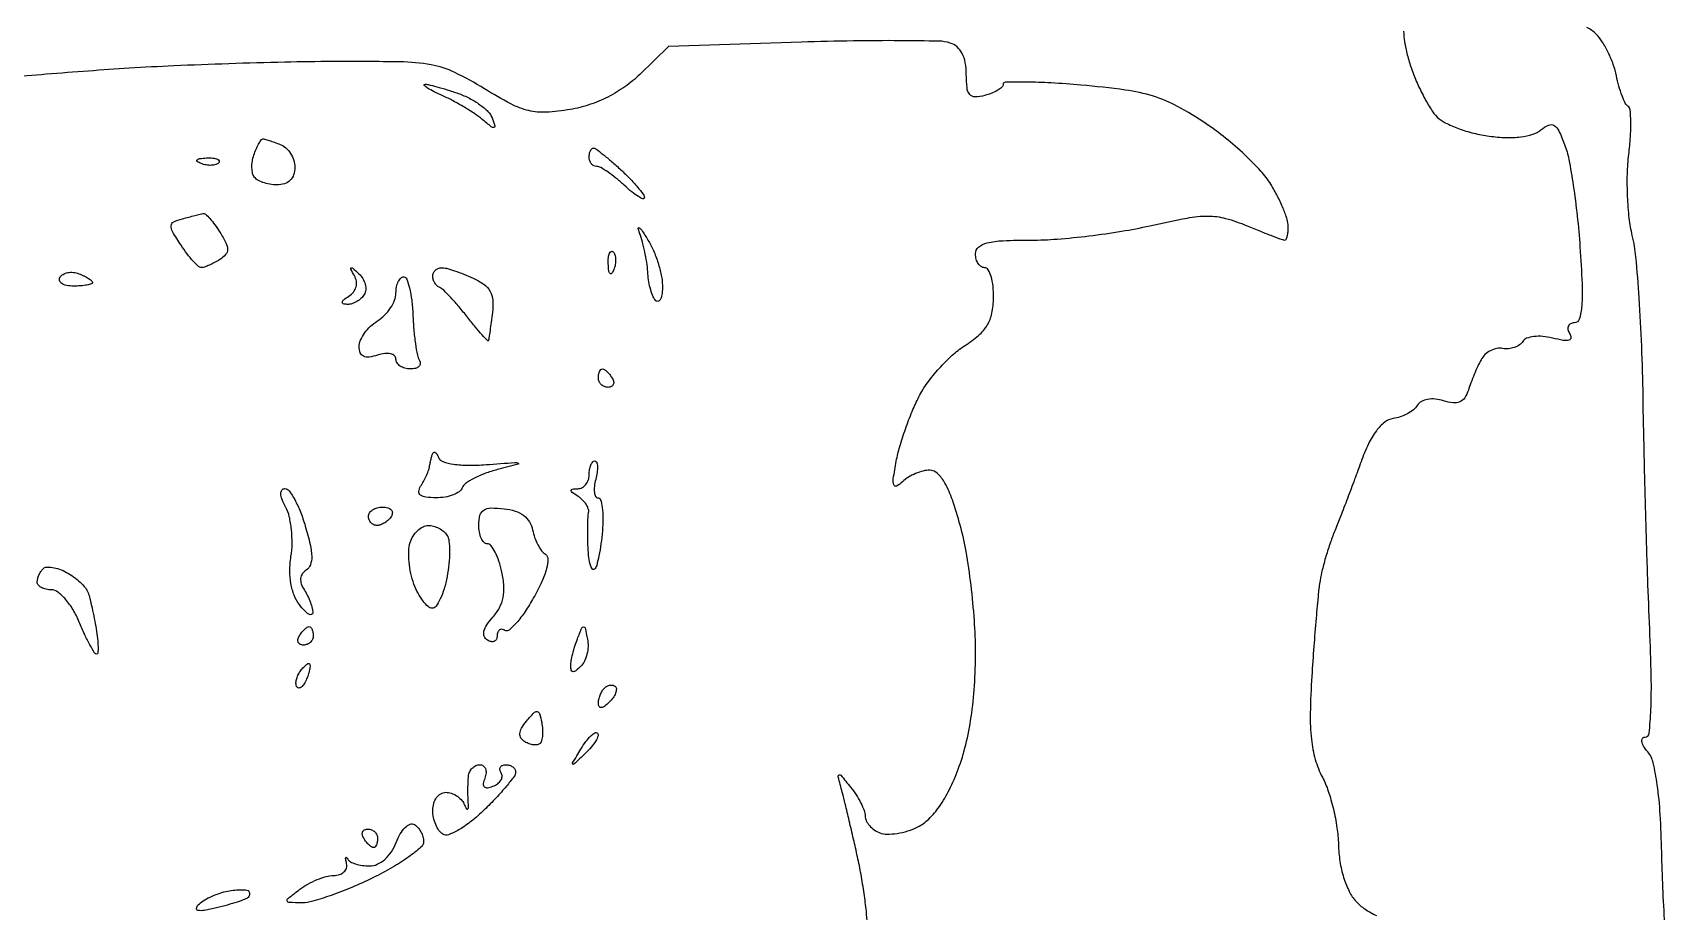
# Model space of a CAD drawing. Extents: x 0 to 102, y 0 to 135.
# Drawn here: x 65.78 to 80.79, y 59.73 to 67.81 of the extents above; entities that cross this region are included whole.
import ezdxf

# ---------------------------------------------------------------- set-up
doc = ezdxf.new("R2010")
doc.units = 0
doc.header["$MEASUREMENT"] = 0

msp = doc.modelspace()

# ---------------------------------------------------------------- linework, layer by layer
for points in [[(73.451715, 59.616817, 0.022172), (73.444096, 59.734268, 0.008522), (73.423518, 59.896511, 0.008419), (73.395186, 60.072026, 0.010264), (73.36255, 60.2352, 0.001962), (73.326175, 60.39646, 0.001674), (73.286588, 60.566198, 0.001687), (73.249546, 60.720334, 0.004795), (73.222343, 60.8274, -0.002976), (73.185664, 60.969595, -0.328125), (73.192676, 60.98677, -0.3722), (73.209808, 60.983943, -0.003302), (73.299621, 60.87468, -0.027172), (73.350592, 60.80434, -0.027107), (73.393679, 60.728832, -0.028154), (73.423881, 60.658969, -0.088166), (73.4328, 60.608782, 0.115496), (73.442807, 60.566039, 0.065659), (73.472552, 60.521717, 0.060081), (73.51638, 60.482606, 0.060611), (73.568126, 60.455173, 0.091532), (73.635117, 60.442716, 0.039034), (73.726377, 60.449732, 0.03693), (73.825183, 60.47272, 0.039995), (73.916821, 60.509572, 0.079872), (74.017872, 60.581974, 0.044236), (74.116019, 60.6982, 0.037749), (74.207679, 60.852024, 0.025685), (74.289027, 61.0389, 0.030599), (74.358333, 61.264522, 0.022692), (74.407984, 61.520657, 0.020652), (74.437972, 61.805764, 0.01585), (74.447931, 62.118827, 0.017742), (74.437721, 62.407317, 0.012379), (74.406629, 62.731515, 0.012506), (74.361274, 63.041284, 0.025202), (74.30723, 63.282077, 0.014792), (74.234992, 63.514976, 0.043419), (74.167019, 63.66837, 0.069827), (74.099208, 63.758815, 0.199598), (74.02805, 63.7884, 0.062438), (73.966837, 63.780726, 0.037305), (73.89719, 63.757336, 0.036816), (73.83023, 63.723139, 0.051993), (73.776933, 63.68265, -0.062415), (73.721927, 63.642638, -0.476672), (73.696204, 63.653074, -0.112747), (73.692068, 63.711034, -0.008058), (73.719472, 63.871223, -0.024694), (73.751586, 64.005394, -0.013472), (73.803443, 64.16659, -0.013396), (73.865104, 64.327962, -0.020704), (73.92775, 64.463423, -0.038769), (74.005618, 64.589838, -0.025107), (74.113658, 64.723501, -0.025231), (74.23313, 64.844165, -0.042923), (74.345732, 64.9305, 0.03532), (74.476585, 65.02771, 0.079664), (74.556147, 65.121738, 0.086161), (74.59871, 65.231035, 0.046938), (74.613941, 65.37465, 0.02915), (74.609046, 65.479995, 0.045762), (74.591391, 65.568833, 0.057891), (74.56494, 65.630828, 0.269198), (74.5326, 65.6496, -0.148195), (74.500337, 65.659377, -0.098894), (74.472851, 65.686877, -0.082425), (74.454319, 65.727986, -0.064853), (74.448, 65.7765, -0.223106), (74.476753, 65.837731, -0.112931), (74.554492, 65.877008, -0.050301), (74.700643, 65.897965, -0.010475), (74.960049, 65.9034, 0.019676), (75.197697, 65.912755, 0.010357), (75.491766, 65.942084, 0.010289), (75.792125, 65.984625, 0.015593), (76.0511, 66.035091, -0.009266), (76.39339, 66.106299, -0.046678), (76.587731, 66.124482, -0.066922), (76.748328, 66.10289, -0.032134), (76.945282, 66.035091, 0.00336), (77.068371, 65.98463, 0.00494), (77.17727, 65.942084, 0.002427), (77.270111, 65.90738, 0.088447), (77.292432, 65.9034, 0.292733), (77.304799, 65.911319, 0.045288), (77.315009, 65.940076, 0.038512), (77.322085, 65.980407, 0.024177), (77.3244, 66.028255, 0.078), (77.314186, 66.093332, 0.019958), (77.27739, 66.193736, 0.019839), (77.225623, 66.306355, 0.018964), (77.164366, 66.416265, 0.049483), (77.073062, 66.537557, 0.018763), (76.923578, 66.68816, 0.018367), (76.747644, 66.840877, 0.02137), (76.569389, 66.972327, 0.023732), (76.306067, 67.132045, 0.049564), (76.085305, 67.225049, 0.0411), (75.825525, 67.282464, 0.011978), (75.418123, 67.328041, 0.007415), (75.143446, 67.348024, 0.012443), (74.91222, 67.355637, 0.006105), (74.722511, 67.354843, 0.40942), (74.7018, 67.33379, -0.213555), (74.690642, 67.308858, -0.047471), (74.652097, 67.280497, -0.041309), (74.597392, 67.253604, -0.029648), (74.5326, 67.232487, -0.059013), (74.444868, 67.220313, -0.22322), (74.395553, 67.24229, -0.153817), (74.369847, 67.301912, -0.025464), (74.3634, 67.428419, 0.044892), (74.353899, 67.534022, 0.074521), (74.325135, 67.61849, 0.090889), (74.278243, 67.679127, 0.107443), (74.21535, 67.714903, 0.071214), (74.110931, 67.731854, 0.003324), (73.752164, 67.736196, 0.005439), (73.324915, 67.733877, 0.003875), (72.846445, 67.722365), (71.62559, 67.683523), (71.360053, 67.426155, -0.038661), (71.222066, 67.311689, -0.037252), (71.066437, 67.218243, -0.036968), (70.897456, 67.148314, -0.036765), (70.719708, 67.103879, -0.02873), (70.498559, 67.078551, -0.073595), (70.338486, 67.093051, -0.062655), (70.174869, 67.155087, -0.016613), (69.932107, 67.294334, 0.027104), (69.658131, 67.443938, 0.067187), (69.440913, 67.513863, 0.04056), (69.155629, 67.54139, 0.005124), (68.536207, 67.544403, 0.004222), (68.095251, 67.538305, 0.002668), (67.58095, 67.524102, 0.002679), (67.075658, 67.504737, 0.004932), (66.6648, 67.482724, 0.002296), (66.290587, 67.457244, 0.002028), (65.900756, 67.427312, 0.002036), (65.54962, 67.397478, 0.006183)], [(78.384695, 67.825041, 0.024448), (78.394965, 67.725782, 0.025128), (78.419464, 67.606298, 0.019664), (78.457552, 67.479496, 0.020968), (78.508632, 67.348984, 0.018825), (78.572172, 67.218326, 0.019229), (78.638124, 67.105435, 0.054608), (78.695091, 67.034451, 0.080713), (78.768361, 66.981664, 0.027781), (78.888664, 66.929706, 0.026764), (79.030003, 66.886196, 0.027954), (79.173151, 66.85878, 0.025598), (79.327702, 66.846056, 0.038093), (79.463228, 66.852184, 0.045091), (79.57316, 66.875782, 0.0981), (79.648688, 66.916765, -0.067435), (79.718465, 66.960323, -0.250359), (79.768492, 66.956954, -0.143362), (79.812382, 66.907727, -0.020011), (79.866532, 66.780832, -0.043924), (79.905047, 66.644602, -0.009739), (79.945671, 66.405454, -0.010048), (79.981792, 66.126317, -0.009535), (80.0074, 65.841037, -0.007129), (80.026432, 65.502722, -0.02935), (80.022998, 65.297659, -0.051883), (80.001148, 65.176969, -0.333617), (79.954573, 65.142, 0.1097), (79.920364, 65.134403, 0.182679), (79.900022, 65.113524, 0.160613), (79.897108, 65.082104, 0.082074), (79.912326, 65.045062, -0.140338), (79.923255, 65.006283, -0.339317), (79.906123, 64.984135, -0.108155), (79.853094, 64.981871, -0.018281), (79.753303, 65.003072, 0.040244), (79.665268, 65.017773, 0.050675), (79.582681, 65.016431, 0.059507), (79.516743, 65.000547, 0.167018), (79.480505, 64.970867, -0.105729), (79.450217, 64.939269, -0.0658), (79.404144, 64.916186, -0.061611), (79.350087, 64.904665, -0.066186), (79.296192, 64.907106, 0.094169), (79.241195, 64.906538, 0.070483), (79.183921, 64.886351, 0.068761), (79.133158, 64.850349, 0.080475), (79.097175, 64.8036, 0.016533), (79.067448, 64.743947, 0.00895), (79.034653, 64.668774, 0.008906), (79.003969, 64.59097, 0.013889), (78.980621, 64.522817, -0.070644), (78.947973, 64.454066, -0.147442), (78.902826, 64.416528, -0.129207), (78.840036, 64.407432, -0.04859), (78.752455, 64.42612, 0.051446), (78.676185, 64.441941, 0.068673), (78.605589, 64.43944, 0.081785), (78.548347, 64.419466, 0.130299), (78.510919, 64.384029, -0.085637), (78.475825, 64.344372, -0.043824), (78.420371, 64.307409, -0.041844), (78.354865, 64.278416, -0.049075), (78.288831, 64.262608, 0.134961), (78.211084, 64.229259, 0.064458), (78.134894, 64.150459, 0.04862), (78.061874, 64.029372, 0.025288), (77.993936, 63.866383, -0.002715), (77.934916, 63.704589, -0.002055), (77.868445, 63.527633, -0.002077), (77.804657, 63.361994, -0.004829), (77.755131, 63.2385, 0.014867), (77.71257, 63.125885, 0.010508), (77.671242, 62.997126, 0.010618), (77.636916, 62.872289, 0.021939), (77.616496, 62.7732, 0.01545), (77.600838, 62.651987, 0.002874), (77.580253, 62.428408, 0.003078), (77.55929, 62.166644, 0.002806), (77.540849, 61.896439, 0.010915), (77.526907, 61.55409, 0.030831), (77.537135, 61.315086, 0.043022), (77.572767, 61.130212, 0.051713), (77.638368, 60.965839, -0.040597), (77.692345, 60.838848, -0.021707), (77.739062, 60.674752, -0.021472), (77.772459, 60.502044, -0.031235), (77.785723, 60.347508, 0.033015), (77.799671, 60.191527, 0.036603), (77.83392, 60.044167, 0.039846), (77.884776, 59.917275, 0.068791), (77.948712, 59.823458, 0.06311), (78.027291, 59.756028, 0.036403), (78.136208, 59.695054, 0.03579)], [(80.788028, 59.618247, -0.005556), (80.769767, 59.949892, -0.005807), (80.759205, 60.277015, 0.009773), (80.745254, 60.623801, 0.019655), (80.718176, 60.896261, 0.022283), (80.680683, 61.098932, 0.116838), (80.630706, 61.199778, -0.034848), (80.592656, 61.252735, -0.092555), (80.575929, 61.296014, -0.206908), (80.5821, 61.323125, -0.239133), (80.60551, 61.335, 0.38582), (80.643981, 61.369878, 0.013616), (80.659358, 61.587082, 0.016056), (80.662835, 61.89382, 0.005819), (80.648725, 62.32905, -0.002559), (80.630707, 62.791633, -0.001346), (80.612809, 63.36659, -0.001339), (80.59764, 63.95559, -0.002063), (80.587984, 64.4652, 0.006125), (80.575473, 64.92727, 0.006884), (80.551883, 65.371213, 0.006367), (80.521824, 65.748095, 0.036508), (80.488857, 65.9457, -0.031866), (80.460844, 66.104528, -0.016795), (80.445374, 66.304299, -0.016644), (80.443225, 66.510682, -0.024592), (80.456257, 66.691261, 0.013864), (80.471125, 66.849827, 0.020627), (80.474543, 66.989167, 0.016505), (80.468985, 67.100817, 0.237964), (80.448855, 67.13365, -0.143073), (80.423851, 67.161422, -0.021843), (80.394183, 67.230606, -0.022936), (80.365745, 67.317713, -0.018079), (80.342782, 67.414242, 0.036541), (80.313952, 67.518231, 0.027385), (80.267852, 67.627802, 0.027961), (80.212712, 67.72663, 0.0552), (80.156612, 67.796703, 0.090716), (80.070164, 67.856413, 0.046721)]]:
    msp.add_lwpolyline(points, format="xyb")
for points in [[(69.380526, 67.334729, -0.091666), (69.412761, 67.333166, -0.007972), (69.492691, 67.312994, -0.010269), (69.587843, 67.285252, -0.0078), (69.690993, 67.251088, -0.035791), (69.794113, 67.206639, -0.036277), (69.889352, 67.148109, -0.038757), (69.964114, 67.085003, -0.106869), (70.001654, 67.027622, -0.013972), (70.027937, 66.952956, -0.456758), (70.019112, 66.938445, -0.212424), (69.994834, 66.944674, -0.006334), (69.91152, 67.012384, 0.026321), (69.841822, 67.064546, 0.012509), (69.747107, 67.124567, 0.012361), (69.644715, 67.182528, 0.017138), (69.550033, 67.228979, -0.010511), (69.468897, 67.267459, -0.023482), (69.409353, 67.30083, -0.042937), (69.377466, 67.324751, -0.64019)], [(67.893632, 66.834, -0.071619), (67.910223, 66.831611, -0.006075), (67.951537, 66.818916, -0.007956), (68.000608, 66.802316, -0.006074), (68.053781, 66.782649, -0.093632), (68.104943, 66.751061, -0.066804), (68.148291, 66.699338, -0.064844), (68.177597, 66.636209, -0.076427), (68.1876, 66.571149, -0.080854), (68.176589, 66.503504, -0.11936), (68.144764, 66.452777, -0.117384), (68.092798, 66.421685, -0.076522), (68.023393, 66.411, -0.04284), (67.957049, 66.416695, -0.044363), (67.893449, 66.433609, -0.048504), (67.841496, 66.458418, -0.119252), (67.811618, 66.487966, -0.098775), (67.797044, 66.527081, -0.044764), (67.793189, 66.581842, -0.041972), (67.799443, 66.6423, -0.044889), (67.815677, 66.699466, -0.015959), (67.837369, 66.751013, -0.023737), (67.859872, 66.79448, -0.02067), (67.880715, 66.827251, -0.245502)], [(70.932741, 66.7494, -0.16068), (70.956123, 66.741687, -0.007562), (71.022946, 66.690635, -0.011814), (71.101082, 66.625996, -0.00816), (71.186541, 66.549349, -0.013198), (71.26922, 66.468565, -0.018045), (71.338991, 66.391306, -0.014968), (71.391728, 66.324534, -0.16101), (71.4024, 66.292253, -0.518291), (71.389044, 66.282829, -0.053967), (71.348012, 66.302636, -0.032591), (71.288358, 66.345468, -0.015539), (71.217248, 66.407704, 0.017036), (71.141327, 66.473751, 0.021241), (71.066319, 66.529529, 0.020064), (71.000762, 66.57034, 0.129896), (70.963448, 66.5802, -0.122464), (70.937266, 66.58671, -0.100762), (70.914965, 66.605051, -0.091154), (70.899983, 66.632485, -0.079684), (70.8948, 66.6648, -0.042908), (70.897585, 66.697188, -0.062596), (70.905945, 66.724549, -0.082151), (70.918236, 66.743084, -0.208271)], [(67.37685, 66.658121, -0.028489), (67.435747, 66.657191, -0.077125), (67.476354, 66.647824, -0.208169), (67.491797, 66.632203, -0.296942), (67.487887, 66.613687, -0.126455), (67.460229, 66.597339, -0.060344), (67.419172, 66.590642, -0.05415), (67.372003, 66.593808, -0.051402), (67.325738, 66.607009, -0.054073), (67.290487, 66.625752, -0.470617), (67.289028, 66.64117, -0.168741), (67.313711, 66.653126, -0.018894)], [(67.3424, 66.147386, -0.242792), (67.365326, 66.141472, -0.025523), (67.405959, 66.101284, -0.027053), (67.451919, 66.045116, -0.018363), (67.498247, 65.976662, -0.022664), (67.554256, 65.877217, -0.11824), (67.568626, 65.816452, -0.181954), (67.550874, 65.769736, -0.070815), (67.497448, 65.724157, -0.018538), (67.450034, 65.696515, -0.019487), (67.401474, 65.672951, -0.019554), (67.358177, 65.655972, -0.077783), (67.33018, 65.650895, -0.19293), (67.301955, 65.661425, -0.0219), (67.252656, 65.710393, -0.023954), (67.197238, 65.776581, -0.017285), (67.141707, 65.855258, -0.011831), (67.063466, 65.981064, -0.145895), (67.050034, 66.035257, -0.277817), (67.073442, 66.070314, -0.045945), (67.153127, 66.099245, -0.000864), (67.212251, 66.114638, -0.000978), (67.269022, 66.129197, -0.00089), (67.317322, 66.14139, -0.005408)], [(71.435859, 65.9034, -0.035267), (71.485769, 65.807473, -0.025087), (71.528372, 65.693971, -0.025459), (71.558188, 65.580986, -0.048147), (71.568602, 65.48745, -0.028942), (71.56539, 65.413163, -0.076117), (71.552081, 65.361687, -0.197603), (71.531659, 65.341659, -0.301313), (71.50815, 65.34642, -0.094117), (71.483084, 65.383221, -0.030948), (71.460622, 65.445064, -0.029569), (71.443666, 65.518335, -0.029477), (71.435451, 65.59317, 0.02237), (71.427581, 65.675642, 0.013554), (71.411281, 65.772349, 0.013569), (71.389847, 65.867652, 0.023166), (71.366158, 65.9457, -0.018251), (71.345736, 66.010679, -0.678378), (71.354698, 66.017445, -0.113243), (71.378679, 65.994144, -0.006008)], [(71.115112, 65.795888, -0.126455), (71.131461, 65.768229, -0.060344), (71.138158, 65.727172, -0.05415), (71.134992, 65.680003, -0.051402), (71.121791, 65.633737, -0.054073), (71.103048, 65.598487, -0.470617), (71.08763, 65.597028, -0.168741), (71.075674, 65.621711, -0.018894), (71.070679, 65.68485, -0.028489), (71.071609, 65.743747, -0.077125), (71.080976, 65.784354, -0.208169), (71.096597, 65.799797, -0.296942)], [(68.776937, 65.593521, -0.069452), (68.813406, 65.549029, -0.073242), (68.835498, 65.497025, -0.081025), (68.840323, 65.44573, -0.122017), (68.826656, 65.403171, -0.070464), (68.797445, 65.368085, -0.053483), (68.756914, 65.338597, -0.054241), (68.711809, 65.318793, -0.079721), (68.669057, 65.312495, -0.062466), (68.632344, 65.31758, -0.398269), (68.623386, 65.332179, -0.178934), (68.637422, 65.354479, -0.022578), (68.684889, 65.387637, 0.084441), (68.726972, 65.425533, 0.101734), (68.750861, 65.472978, 0.103987), (68.75381, 65.525162, 0.091885), (68.735927, 65.576691, -0.007094), (68.702819, 65.636851, -0.443662), (68.706505, 65.647067, -0.285821), (68.720254, 65.644744, -0.005334)], [(69.537219, 65.6496, -0.065564), (69.581201, 65.643808, -0.013907), (69.655432, 65.621681, -0.014329), (69.740661, 65.59094, -0.013178), (69.826435, 65.554557, -0.048324), (69.926227, 65.496875, -0.109535), (69.984181, 65.432366, -0.111236), (70.008928, 65.350086, -0.050786), (70.005444, 65.237307, -0.000611), (69.993687, 65.14982, -0.000828), (69.982837, 65.070809, -0.000552), (69.973544, 65.004498, -0.009204), (69.970029, 64.982541, -0.605965), (69.960139, 64.979438, -0.010344), (69.910451, 65.031238, -0.013893), (69.848261, 65.102705, -0.007472), (69.775396, 65.194041, 0.010181), (69.698344, 65.28956, 0.012792), (69.622961, 65.374691, 0.010974), (69.5569, 65.44251, 0.092064), (69.521596, 65.4663, -0.089394), (69.496742, 65.482858, -0.063512), (69.475693, 65.508997, -0.062092), (69.461449, 65.540296, -0.075909), (69.4566, 65.57205, -0.103076), (69.462766, 65.601642, -0.098807), (69.480282, 65.62682, -0.096944), (69.506447, 65.643691, -0.095142)], [(66.202209, 65.594554, -0.021825), (66.249778, 65.573876, -0.030936), (66.289919, 65.55113, -0.031518), (66.31912, 65.52937, -0.220306), (66.3264, 65.513649, -0.327354), (66.316881, 65.500668, -0.029196), (66.275231, 65.490167, -0.029198), (66.218979, 65.4828, -0.017964), (66.152207, 65.4804, -0.045552), (66.088948, 65.486175, -0.099152), (66.043872, 65.504166, -0.177225), (66.023991, 65.530725, -0.214542), (66.028016, 65.561305, -0.126981), (66.056487, 65.588616, -0.081026), (66.099812, 65.604445, -0.072258), (66.150996, 65.606716, -0.066719)], [(69.188931, 65.565, -0.310803), (69.217261, 65.545507, -0.031629), (69.242867, 65.46337, -0.030752), (69.26291, 65.351631, -0.019212), (69.273219, 65.219027, 0.011794), (69.281897, 65.080916, 0.014315), (69.296777, 64.952056, 0.01292), (69.315058, 64.845199, 0.089816), (69.334381, 64.796027, -0.158342), (69.34151, 64.76683, -0.191232), (69.329258, 64.741627, -0.126733), (69.297179, 64.724586, -0.059112), (69.250093, 64.719, -0.066688), (69.199675, 64.725754, -0.083694), (69.156944, 64.745526, -0.099417), (69.128365, 64.774865, -0.144513), (69.1182, 64.809301, 0.20676), (69.104824, 64.840264, 0.136392), (69.069998, 64.858579, 0.086344), (69.015771, 64.86079, 0.043987), (68.949, 64.8459, -0.042168), (68.870659, 64.828131, -0.143882), (68.819472, 64.835712, -0.197468), (68.790057, 64.867412, -0.089768), (68.7798, 64.924082, -0.103887), (68.792021, 64.982266, -0.051257), (68.829502, 65.048265, -0.047739), (68.884276, 65.111436, -0.05075), (68.949, 65.161633, 0.056806), (69.013722, 65.213093, 0.049758), (69.068498, 65.279985, 0.052496), (69.105857, 65.351431, 0.094507), (69.1182, 65.41615, -0.045557), (69.123402, 65.473125, -0.065468), (69.138977, 65.521275, -0.08548), (69.161907, 65.553795, -0.199097)], [(71.016707, 64.719, -0.151918), (71.034535, 64.713455, -0.038439), (71.058414, 64.694149, -0.035638), (71.083543, 64.666783, -0.029505), (71.1063, 64.6344, -0.082592), (71.119541, 64.602074, -0.161196), (71.116909, 64.574651, -0.182303), (71.099021, 64.556423, -0.108972), (71.068993, 64.5498, -0.093332), (71.034793, 64.55624, -0.09642), (71.005718, 64.574651, -0.099167), (70.986258, 64.60212, -0.105053), (70.9794, 64.6344, -0.042167), (70.982136, 64.666789, -0.061769), (70.990359, 64.694149, -0.081139), (71.002441, 64.712701, -0.210953)], [(69.509035, 63.904932, 0.217088), (69.549148, 63.867345, 0.04428), (69.64612, 63.843938, 0.036171), (69.780443, 63.833705, 0.019468), (69.946506, 63.839554, -0.000842), (70.211937, 63.85882, -0.122419), (70.242304, 63.853518, -0.708132), (70.241501, 63.84325, -0.001958), (70.051075, 63.793297, 0.024702), (69.936348, 63.757554, 0.031208), (69.834609, 63.712873, 0.032443), (69.756862, 63.666157, 0.162179), (69.726775, 63.626025, -0.164337), (69.700234, 63.590931, -0.058427), (69.643728, 63.561456, -0.050215), (69.569253, 63.541346, -0.040869), (69.486857, 63.5346, -0.028283), (69.392885, 63.53992, -0.132267), (69.342928, 63.559648, -0.264207), (69.328186, 63.593102, -0.116572), (69.344562, 63.64035, 0.016827), (69.371138, 63.685493, 0.015382), (69.395471, 63.733674, 0.015601), (69.414528, 63.778038, 0.047426), (69.42358, 63.80955, -0.006436), (69.429369, 63.838431, -0.003728), (69.437031, 63.873, -0.003725), (69.445235, 63.907562, -0.006253), (69.452704, 63.93645, -0.151989), (69.462637, 63.952044, -0.312646), (69.476368, 63.953365, -0.131624), (69.492819, 63.937353, -0.036723)], [(70.946967, 63.873, -0.322717), (70.963802, 63.860871, -0.068948), (70.970812, 63.823297, -0.048241), (70.968099, 63.768674, -0.027442), (70.954887, 63.7038, 0.034391), (70.942615, 63.638945, 0.059999), (70.942701, 63.584302, 0.090533), (70.954156, 63.547536, 0.278968), (70.975537, 63.5346, -0.334423), (70.999337, 63.516677, -0.036615), (71.014289, 63.445362, -0.033159), (71.02089, 63.347269, -0.020021), (71.016329, 63.230813, -0.013554), (71.003538, 63.110916, -0.017581), (70.984996, 63.001953, -0.015385), (70.963839, 62.91338, -0.130777), (70.943513, 62.878313, -0.461003), (70.924203, 62.879832, -0.085212), (70.906166, 62.916392, -0.042606), (70.892042, 62.984963, -0.019353), (70.884782, 63.07635, -0.006445), (70.882009, 63.176454, -0.00715), (70.881961, 63.273191, -0.006681), (70.884201, 63.355638, -0.036459), (70.889247, 63.399947, 0.129829), (70.88676, 63.434478, 0.062049), (70.867101, 63.474756, 0.055323), (70.834596, 63.514257, 0.051666), (70.793516, 63.546702, -0.014406), (70.739652, 63.583084, -0.22501), (70.729167, 63.602037, -0.396395), (70.739522, 63.614529, -0.027908), (70.78905, 63.617905, 0.118755), (70.829388, 63.628147, 0.099323), (70.863736, 63.656096, 0.09112), (70.886806, 63.697534, 0.081749), (70.8948, 63.7461, -0.03922), (70.898617, 63.794692, -0.058373), (70.910124, 63.835723, -0.07676), (70.926999, 63.863668, -0.222132)], [(68.096627, 63.6192, -0.241654), (68.135346, 63.599326, -0.031127), (68.186448, 63.517842, -0.030733), (68.23846, 63.406336, -0.02098), (68.284187, 63.27415, -0.015396), (68.329117, 63.105465, -0.052564), (68.343203, 62.992897, -0.092024), (68.330751, 62.917691, -0.168985), (68.292049, 62.870067, 0.102482), (68.256545, 62.836469, 0.130273), (68.241147, 62.794239, 0.108132), (68.247479, 62.743797, 0.055956), (68.27537, 62.686367, -0.027653), (68.305444, 62.632426, -0.024723), (68.33064, 62.57347, -0.02552), (68.347943, 62.518202, -0.06732), (68.352814, 62.4771, -0.331933), (68.340482, 62.461127, -0.209659), (68.316073, 62.464591, -0.068065), (68.276663, 62.497133, -0.02419), (68.229699, 62.553315, -0.0697), (68.181818, 62.639172, -0.049091), (68.152137, 62.745818, -0.044878), (68.142019, 62.866501, -0.037908), (68.152494, 62.994236, 0.03615), (68.162751, 63.11413, 0.029566), (68.156826, 63.242711, 0.030516), (68.137021, 63.360795, 0.066148), (68.104729, 63.44677, -0.027644), (68.070527, 63.520155, -0.08367), (68.058865, 63.573842, -0.18035), (68.069112, 63.60584, -0.229932)], [(68.996293, 63.45, -0.066118), (69.042961, 63.443802, -0.138808), (69.074083, 63.425149, -0.191142), (69.085032, 63.397518, -0.139169), (69.0759, 63.3654, -0.06081), (69.049995, 63.333039, -0.051032), (69.015589, 63.305651, -0.053229), (68.978319, 63.287001, -0.089642), (68.944007, 63.2808, -0.105429), (68.913633, 63.287277, -0.099231), (68.887785, 63.305651, -0.096318), (68.870459, 63.333105, -0.092995), (68.8644, 63.3654, -0.153634), (68.874554, 63.397665, -0.097988), (68.903144, 63.425149, -0.080552), (68.945862, 63.443694, -0.062283)], [(70.111527, 63.434469, -0.049516), (70.214126, 63.412186, -0.081805), (70.292755, 63.371643, -0.095183), (70.346254, 63.313251, -0.091988), (70.375113, 63.2385, 0.038543), (70.393545, 63.169772, 0.036181), (70.42261, 63.103157, 0.038284), (70.457252, 63.047935, 0.093156), (70.492344, 63.015359, -0.26494), (70.515925, 62.971188, -0.059363), (70.503007, 62.883463, -0.042202), (70.459499, 62.763956, -0.019636), (70.384312, 62.616949, -0.01988), (70.304979, 62.488071, -0.032547), (70.226738, 62.38655, -0.035207), (70.158633, 62.319348, -0.32638), (70.119755, 62.316333, 0.112182), (70.092742, 62.32559, 0.183891), (70.069643, 62.319519, 0.158637), (70.054117, 62.298465, 0.080365), (70.0488, 62.2656, -0.110298), (70.041732, 62.233951, -0.182981), (70.02233, 62.215158, -0.160135), (69.993124, 62.212526, -0.081654), (69.958689, 62.226706, -0.164326), (69.93002, 62.261337, -0.151091), (69.926971, 62.307587, -0.091336), (69.952982, 62.366424, -0.034299), (70.008959, 62.437517, 0.060654), (70.069891, 62.523885, 0.073825), (70.103416, 62.616919, 0.06607), (70.110537, 62.723794, 0.037716), (70.092348, 62.852118, 0.026918), (70.064839, 62.951504, 0.038891), (70.029221, 63.035377, 0.044076), (69.991237, 63.094973, 0.232897), (69.957478, 63.1116, -0.209339), (69.927701, 63.124638, -0.08175), (69.902477, 63.162953, -0.062266), (69.885314, 63.219492, -0.042611), (69.8796, 63.286419, -0.063889), (69.890764, 63.373437, -0.189068), (69.92557, 63.421282, -0.140934), (69.991687, 63.440876, -0.030761)], [(69.415008, 63.2808, -0.068376), (69.463588, 63.274125, -0.052469), (69.513434, 63.254336, -0.053426), (69.557016, 63.225187, -0.080412), (69.586893, 63.190711, -0.112693), (69.60503, 63.137609, -0.025418), (69.6102, 63.041718, -0.025102), (69.604829, 62.927874, -0.02203), (69.588052, 62.810011, -0.025911), (69.561133, 62.69869, -0.038149), (69.525208, 62.604767, -0.043099), (69.486185, 62.537819, -0.2439), (69.450673, 62.5194, -0.188696), (69.413116, 62.534097, -0.044981), (69.367283, 62.584811, -0.040055), (69.321641, 62.656823, -0.030391), (69.283152, 62.742074, -0.037554), (69.254434, 62.838928, -0.030706), (69.238093, 62.945758, -0.031722), (69.23538, 63.046357, -0.067822), (69.248647, 63.122774, -0.062352), (69.276493, 63.183193, -0.063755), (69.318204, 63.23438, -0.07035), (69.366837, 63.269043, -0.120267)], [(66.088502, 62.849289, -0.034583), (66.153412, 62.808546, -0.032094), (66.213822, 62.758296, -0.033661), (66.261649, 62.706491, -0.085589), (66.286433, 62.661916, -0.022927), (66.302509, 62.608207, -0.0064), (66.322703, 62.522797, -0.006443), (66.343091, 62.425471, -0.00673), (66.360652, 62.32905, -0.013985), (66.373108, 62.239837, -0.023845), (66.377851, 62.164741, -0.021188), (66.37631, 62.107668, -0.394045), (66.364233, 62.0964, -0.266305), (66.345624, 62.107068, -0.009053), (66.302775, 62.183379, -0.014872), (66.254941, 62.279013, -0.009567), (66.204952, 62.3925, 0.035169), (66.147941, 62.50583, 0.043636), (66.079031, 62.601621, 0.049516), (66.008981, 62.668335, 0.167044), (65.950017, 62.6886, -0.051759), (65.899811, 62.693811, -0.071666), (65.857345, 62.709309, -0.091674), (65.828807, 62.732192, -0.179929), (65.8188, 62.7591, -0.062735), (65.822692, 62.789997, -0.039124), (65.834493, 62.824584, -0.038779), (65.851769, 62.857402, -0.055891), (65.872223, 62.883023, -0.181447), (65.904084, 62.897497, -0.055594), (65.957793, 62.895151, -0.047491), (66.022237, 62.878721, -0.036728)], [(68.319493, 62.3502, -0.210953), (68.333759, 62.343901, -0.081139), (68.345841, 62.325349, -0.061769), (68.354064, 62.297989, -0.042167), (68.3568, 62.2656, -0.105053), (68.349942, 62.23332, -0.099167), (68.330482, 62.205851, -0.09642), (68.301407, 62.18744, -0.093332), (68.267207, 62.181, -0.108972), (68.237179, 62.187623, -0.182303), (68.219291, 62.205851, -0.161196), (68.216659, 62.233274, -0.082592), (68.2299, 62.2656, -0.029505), (68.252657, 62.297983, -0.035638), (68.277786, 62.325349, -0.038439), (68.301665, 62.344655, -0.151918)], [(70.879084, 62.235464, -0.060333), (70.884312, 62.168534, -0.049282), (70.874208, 62.097375, -0.051102), (70.851253, 62.032822, -0.085617), (70.818134, 61.985894, -0.024298), (70.773471, 61.945373, -0.179533), (70.74675, 61.936132, -0.334375), (70.730673, 61.94881, -0.064518), (70.7256, 61.987961, -0.043927), (70.729731, 62.034896, -0.015986), (70.743504, 62.100295, -0.015708), (70.763217, 62.171261, -0.018093), (70.786551, 62.237531, -0.005127), (70.827714, 62.339119, -0.308761), (70.843439, 62.349346, -0.344455), (70.857212, 62.338076, -0.005771)], [(68.316838, 62.0118, -0.38326), (68.326756, 62.002889, -0.056204), (68.326595, 61.973451, -0.040274), (68.318133, 61.931329, -0.021914), (68.301393, 61.881251, -0.035865), (68.279291, 61.834071, -0.069269), (68.254169, 61.800895, -0.118528), (68.230362, 61.786351, -0.281567), (68.210977, 61.791023, -0.156651), (68.199641, 61.813087, -0.070517), (68.198882, 61.846004, -0.059701), (68.208076, 61.884067, -0.049364), (68.226421, 61.921571, -0.02576), (68.250312, 61.956115, -0.032473), (68.275984, 61.985295, -0.034154), (68.299914, 62.006119, -0.16338)], [(71.13591, 61.79889, -0.212536), (71.145185, 61.774731, -0.080535), (71.137373, 61.738613, -0.061283), (71.114633, 61.696603, -0.041736), (71.07951, 61.65507, -0.034019), (71.03803, 61.618881, -0.131573), (71.00669, 61.606081, -0.290264), (70.987325, 61.615172, -0.142677), (70.9794, 61.64238, -0.054831), (70.983536, 61.679985, -0.038674), (70.995968, 61.720688, -0.039129), (71.014194, 61.758233, -0.063896), (71.0358, 61.7862, -0.075941), (71.06064, 61.804456, -0.089268), (71.088472, 61.813193, -0.100736), (71.114896, 61.811215, -0.128169)], [(70.458128, 61.468453, -0.031881), (70.465833, 61.409057, -0.036617), (70.465378, 61.35188, -0.039616), (70.457707, 61.304446, -0.13732), (70.442607, 61.277607, -0.151106), (70.418746, 61.265019, -0.071963), (70.383715, 61.263553, -0.061345), (70.343481, 61.272735, -0.051709), (70.304121, 61.29176, -0.104642), (70.267724, 61.326499, -0.171997), (70.256918, 61.3672, -0.116848), (70.273246, 61.417516, -0.03643), (70.319642, 61.482606, -0.013835), (70.386166, 61.558492, -0.235521), (70.416329, 61.569872, -0.307156), (70.438267, 61.551474, -0.021049)], [(70.971162, 61.371438, -0.289503), (70.976835, 61.346282, -0.049795), (70.954954, 61.299961, -0.040938), (70.914657, 61.24383, -0.025624), (70.85916, 61.184936, -0.001428), (70.755141, 61.085873, -0.406252), (70.744168, 61.086023, -0.342804), (70.742659, 61.098042, -0.001303), (70.818693, 61.225403, -0.024195), (70.864548, 61.294008, -0.042367), (70.909682, 61.345233, -0.056956), (70.947968, 61.374342, -0.342991)], [(69.888651, 61.0812, -0.151743), (69.920443, 61.071324, -0.15244), (69.940974, 61.045189, -0.115401), (69.946305, 61.0055, -0.067641), (69.93526, 60.958608, 0.051608), (69.921323, 60.906902, 0.239714), (69.93048, 60.878355, 0.241428), (69.958867, 60.869071, 0.052218), (70.010323, 60.882873, 0.066562), (70.053521, 60.906436, 0.097234), (70.08281, 60.938213, 0.122934), (70.093788, 60.972941, 0.155001), (70.085621, 61.005465, -0.095482), (70.074641, 61.034356, -0.17347), (70.078882, 61.058953, -0.172183), (70.097806, 61.075402, -0.093902), (70.128407, 61.0812, -0.074302), (70.16264, 61.076085, -0.088378), (70.191682, 61.061224, -0.100643), (70.211097, 61.039129, -0.130818), (70.218, 61.013196, -0.16252), (70.204776, 60.973585, -0.012091), (70.133168, 60.882945, -0.015769), (70.039836, 60.777459, -0.011285), (69.92921, 60.665285, -0.024451), (69.811893, 60.562206, -0.035492), (69.698253, 60.484287, -0.038628), (69.601932, 60.437417, -0.236578), (69.54851, 60.442182, -0.104704), (69.513281, 60.475815, -0.051501), (69.483599, 60.530536, -0.047907), (69.463414, 60.596167, -0.050699), (69.4566, 60.663193, -0.071312), (69.465596, 60.725946, -0.086648), (69.491806, 60.779164, -0.100327), (69.530746, 60.814743, -0.135911), (69.57645, 60.8274, -0.07942), (69.625772, 60.819516, -0.062128), (69.674868, 60.796336, -0.062676), (69.716331, 60.762087, -0.084669), (69.743188, 60.72165, 0.017018), (69.76469, 60.677295, 0.416566), (69.776555, 60.673677, 0.27866), (69.784446, 60.687028, 0.012456), (69.782515, 60.7428, -0.010487), (69.780344, 60.799094, -0.007039), (69.780119, 60.863487, -0.00709), (69.781664, 60.925873, -0.013892), (69.784976, 60.97545, -0.084851), (69.795885, 61.01584, -0.085808), (69.819566, 61.050136, -0.090454), (69.852141, 61.073142, -0.109047)], [(69.287242, 60.531398, -0.077214), (69.319674, 60.503651, -0.053316), (69.347102, 60.463769, -0.052843), (69.365725, 60.418505, -0.071305), (69.372, 60.374731, -0.219494), (69.347669, 60.321977, -0.021675), (69.234768, 60.233776, -0.024172), (69.083795, 60.136685, -0.016801), (68.904826, 60.041324, -0.014042), (68.71251, 59.953614, -0.01531), (68.520982, 59.879505, -0.014905), (68.353856, 59.826197, -0.069853), (68.254156, 59.8122, -0.00736), (68.133687, 59.813973, -0.361462), (68.116959, 59.828738, -0.270426), (68.126286, 59.852487, -0.00519), (68.23488, 59.936409, -0.035882), (68.308424, 59.984155, -0.028786), (68.39357, 60.024923, -0.029631), (68.477067, 60.053498, -0.063081), (68.544495, 60.063309, 0.073673), (68.598126, 60.072272, 0.106341), (68.639607, 60.096274, 0.128939), (68.662444, 60.13129, 0.141061), (68.66411, 60.17175, -0.013566), (68.655958, 60.209632, -0.102957), (68.656327, 60.227797, -0.598335), (68.66246, 60.229474, -0.062422), (68.673816, 60.21405, 0.143692), (68.698722, 60.189634, 0.045637), (68.747123, 60.169238, 0.041249), (68.808073, 60.155279, 0.035689), (68.873544, 60.1506, 0.10455), (68.945823, 60.165881, 0.076154), (69.015235, 60.210245, 0.067472), (69.075328, 60.279408, 0.054374), (69.120135, 60.367191, -0.040667), (69.157849, 60.446351, -0.067162), (69.203191, 60.50477, -0.097656), (69.248561, 60.534622, -0.239644)], [(68.859407, 60.489, -0.093332), (68.893607, 60.48256, -0.09642), (68.922682, 60.464149, -0.099167), (68.942142, 60.43668, -0.105053), (68.949, 60.4044, -0.042167), (68.946264, 60.372011, -0.061769), (68.938041, 60.344651, -0.081139), (68.925959, 60.326099, -0.210953), (68.911693, 60.3198, -0.151918), (68.893865, 60.325345, -0.038439), (68.869986, 60.344651, -0.035638), (68.844857, 60.372017, -0.029505), (68.8221, 60.4044, -0.082592), (68.808859, 60.436726, -0.161196), (68.811491, 60.464149, -0.182303), (68.829379, 60.482377, -0.108972)], [(67.75755, 59.923528, -0.116169), (67.768241, 59.910594, -0.116076), (67.77204, 59.894246, -0.107673), (67.768217, 59.876933, -0.088623), (67.757377, 59.861377, -0.107186), (67.731249, 59.844562, -0.009779), (67.657856, 59.818705, -0.012301), (67.568048, 59.791457, -0.009326), (67.468327, 59.765854, -0.013249), (67.355235, 59.742202, -0.085028), (67.296986, 59.741618, -0.411957), (67.283172, 59.760577, -0.155669), (67.2993, 59.793066, -0.060172), (67.343718, 59.829056, -0.027978), (67.408751, 59.864993, -0.027226), (67.482116, 59.895531, -0.034106), (67.5531, 59.915316, -0.017834), (67.62047, 59.92674, -0.023045), (67.682952, 59.932141, -0.021737), (67.734261, 59.93197, -0.151636)]]:
    msp.add_lwpolyline(points, format="xyb", close=True)

doc.saveas('drawing.dxf')
